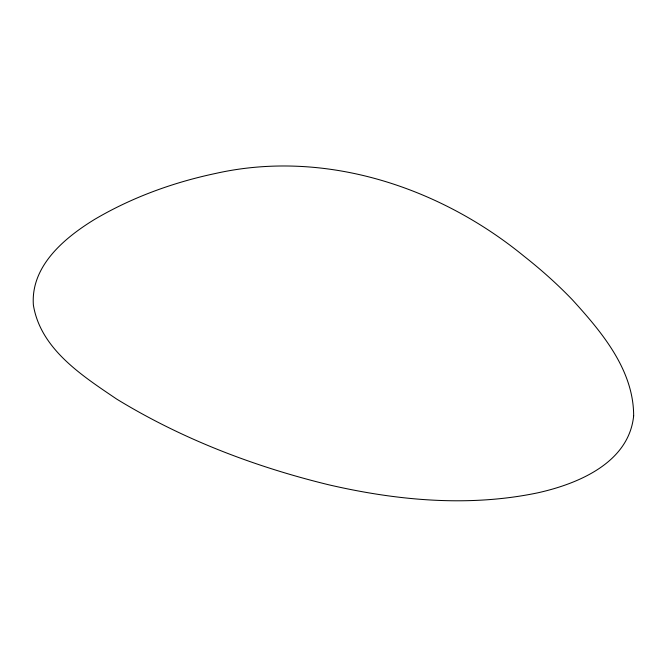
<?xml version="1.0" encoding="UTF-8"?>
<svg xmlns="http://www.w3.org/2000/svg" width="667" height="667" viewBox="0 0 667 667"><rect width="100%" height="100%" fill="white"/><g stroke="black" fill="none" stroke-linecap="round" stroke-linejoin="round"><path stroke-width="1" d="M633.65 415.875C628.856 462.89 577.889 483.934 537.594 492.863C468.659 507.237 397.015 500.55 328.914 484.834C254.561 466.742 182.066 439.078 116.658 399.066C82.4 375.838 40.579 349.25 33.375 305.027C30.59 266.066 64.499 237.844 94.564 219.426C131.916 197.382 173.237 182.399 215.616 173.445C324.654 148.983 439.236 186.743 524.187 256.345A709.221 409.463 0 0 1 572.261 299.658C601.617 331.908 633.717 369.843 633.65 415.875"/></g></svg>
